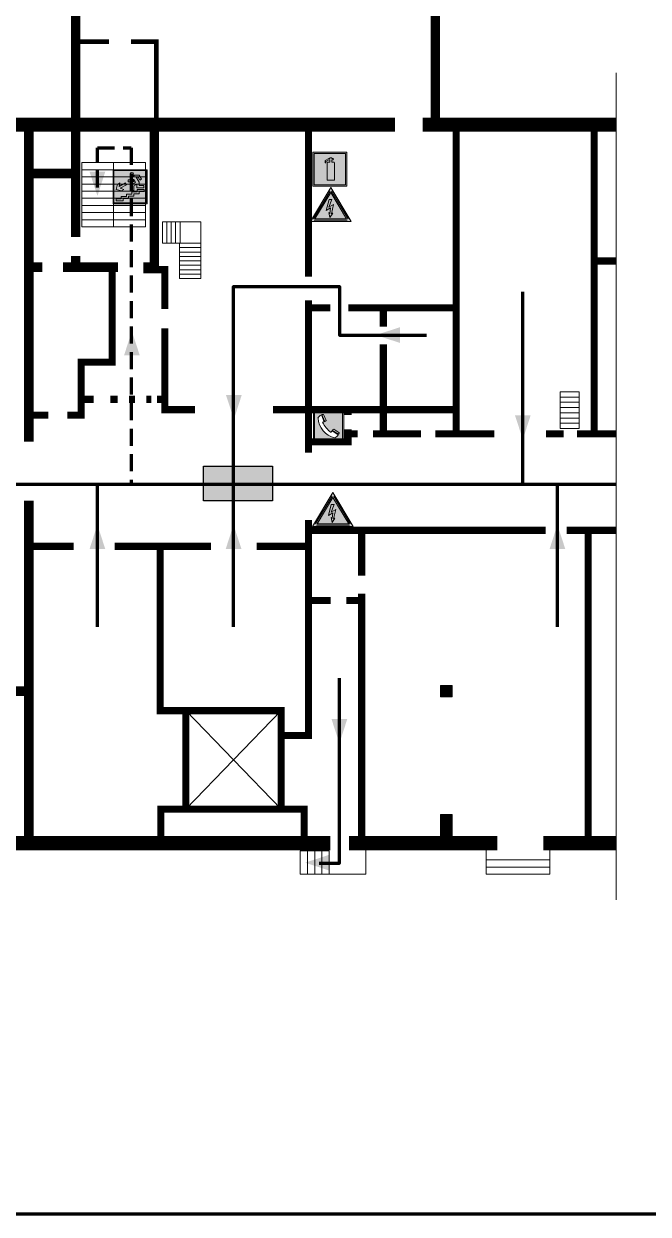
# Model space of a CAD drawing. Header units: millimetres. Extents: x 13114 to 67229, y 22859 to 38520.
# Drawn here: x 17415.8 to 17562.5, y 30104.1 to 30384 of the extents above; entities that cross this region are included whole.
import ezdxf

# ---------------------------------------------------------------- set-up
doc = ezdxf.new("R2010")
doc.units = ezdxf.units.MM
doc.linetypes.add('{ Wide Dash }', pattern=[12, 4, -2, 4, -2])
doc.layers.add('План_Штампы', color=7, linetype='Continuous')

# ---------------------------------------------------------------- blocks, each defined once
blk = doc.blocks.new('A$C456E1F9C')
at = {"lineweight": 5}
h = blk.add_hatch(color=242, dxfattribs=at)
h.paths.add_polyline_path([(0.51, -1.47), (0.51, -13.26), (12.29, -13.26), (12.29, -1.47)])
h.paths.add_polyline_path([(5.42, -4.95, -0.254479), (4.78, -5.4), (3.52, -2.53, -0.209735), (4.23, -2.4)], flags=16)
h.paths.add_polyline_path([(8.53, -8.6), (10.87, -10.17), (10.54, -10.76), (8.03, -9.13, -0.192251)], flags=16)
h.paths.add_polyline_path([(4.61, -5.49, 0.005518), (3.87, -5.72, 0.128647), (7.49, -10.01, 0.00809), (7.83, -9.33), (10.47, -10.97, -0.16736), (8.99, -12.25, -0.327862), (1.95, -3.95, -0.166952), (3.36, -2.62)], flags=16)
at = {"color": 242, "lineweight": 5}
for p, q in [((0, -13.77), (0, -0.97)), ((12.8, -0.97), (0, -0.97)), ((4.61, -5.49), (3.36, -2.62)), ((3.52, -2.53), (4.78, -5.4)), ((4.23, -2.4), (5.42, -4.95)), ((12.8, -13.77), (12.8, -0.97)), ((7.83, -9.33), (10.47, -10.97)), ((8.03, -9.13), (10.54, -10.76)), ((10.81, -10.12), (8.53, -8.6)), ((0, -13.77), (12.8, -13.77)), ((10.54, -10.76), (10.8, -10.3)), ((10.8, -10.3), (10.81, -10.12))]:
    blk.add_line(p, q, dxfattribs=at)
blk.add_lwpolyline([(0.51, -1.47), (12.29, -1.47), (12.29, -13.26), (0.51, -13.26)], close=True, dxfattribs=at)
for centre, radius, start, end in [((4.59, -5.34), 2.99, 114.2845, 152.1974), ((11.12, -3.31), 9.19, 183.9915, 256.6009), ((4.02, -3.27), 0.891, 76.3284, 123.7092), ((4.68, -4.59), 0.824, 276.9621, 334.0723), ((14.98, -39.1), 35.17, 107.1487, 108.4135), ((13.86, -0.94), 11.08, 205.5536, 234.8762), ((-13.31, 0.8), 23.44, 332.5487, 334.4027), ((8.94, -9.5), 0.989, 114.4092, 157.9388), ((7.87, -9.46), 3, 291.9291, 329.9329)]:
    blk.add_arc(centre, radius, start, end, dxfattribs=at)
blk = doc.blocks.new('A$C32E8229D')
at = {"true_color": 0xffffff}
blk.add_hatch(color=7, dxfattribs=at).paths.add_polyline_path([(0, 0), (0, -8), (16, -8), (16, 0)])
h = blk.add_hatch(color=126)
h.paths.add_polyline_path([(0.2, -0.2), (15.8, -0.2), (15.8, -7.8), (0.2, -7.8)])
h.paths.add_polyline_path([(13.49, -2.05), (12.08, -2.05), (11.37, -2.63, 0.162397), (11.29, -2.84), (11.29, -3.63), (10.35, -3.63), (10.35, -4.05), (11.68, -4.05), (11.68, -3.48), (12.26, -4.28), (11.29, -5.1), (11.29, -6.78), (11.85, -6.78), (11.85, -5.44), (12.8, -4.64), (12.8, -5.94), (14.46, -5.94), (14.46, -5.39), (13.45, -5.39), (13.45, -3.97), (12.46, -2.59), (13.15, -2.59), (13.69, -3.34), (14.18, -3)], flags=16)
h.paths.add_polyline_path([(10.74, -1.82, 1), (11.8, -1.82, 1)], flags=16)
h.paths.add_polyline_path([(9.39, -3.59), (5.99, -3.59), (6.56, -3.03), (5.91, -3.03), (5.1, -3.83), (5.91, -4.64), (6.56, -4.64), (5.99, -4.09), (9.39, -4.09)], flags=16)
h.paths.add_polyline_path([(4.29, -1.08), (1.72, -1.08), (1.72, -6.6), (4.29, -6.6)], flags=16)
at = {"color": 126}
blk.add_lwpolyline([(16, -8), (0, -8), (0, 0), (16, 0)], close=True, dxfattribs=at)
blk = doc.blocks.new('вниз 3')
at = {"lineweight": 0, "true_color": 0xffffff}
h = blk.add_hatch(color=7, dxfattribs=at)
h.dxf.hatch_style = 1
h.paths.add_polyline_path([(40997.5, -4475.69), (40997.25, -4475.28), (40995.76, -4476.15), (40995.97, -4475.23), (40995.39, -4475.56), (40995.05, -4476.83), (40996.33, -4477.17), (40996.91, -4476.83), (40996, -4476.55)], flags=0)
h.paths.add_polyline_path([(40999.81, -4473.95), (41000.22, -4473.95), (41000.64, -4474.67), (41001.03, -4474.43), (41000.46, -4473.49), (41000.42, -4473.49), (40999.43, -4473.49), (40998.68, -4473.92), (40998.68, -4474.57), (40997.88, -4474.57), (40997.88, -4475), (40999.14, -4475), (40999.14, -4474.43), (40999.14, -4474.38), (40999.59, -4475.15), (40998.72, -4475.67), (40998.72, -4477.06), (40999.24, -4477.06), (40999.24, -4475.96), (40999.95, -4475.56), (40999.95, -4476.43), (41001.61, -4476.43), (41001.61, -4475.88), (41000.47, -4475.88), (41000.47, -4475.12)], flags=0)
h.paths.add_polyline_path([(40999.2, -4473.24, 1), (40998.35, -4473.24, 1)], flags=0)
h.paths.add_polyline_path([(41000.46, -4477.26), (41001.69, -4477.26), (41001.69, -4476.84), (41000.03, -4476.84), (41000.03, -4477.39), (40998.78, -4477.39), (40998.78, -4477.95), (40997.53, -4477.95), (40997.53, -4478.5), (40996.29, -4478.5), (40996.29, -4479.06), (40995.05, -4479.06), (40995.05, -4479.48), (40995.29, -4479.48), (40996.72, -4479.48), (40996.72, -4478.92), (40997.97, -4478.92), (40997.97, -4478.36), (40999.2, -4478.36), (40999.2, -4477.81), (41000.46, -4477.81)], flags=0)
h.paths.add_polyline_path([(41002.37, -4472.17), (40994.37, -4472.17), (40994.37, -4480.17), (41002.37, -4480.17)])
h.paths.add_polyline_path([(41002.16, -4479.96), (40994.57, -4479.96), (40994.57, -4472.37), (41002.16, -4472.37)], flags=16)
h.paths.add_polyline_path([(41001.61, -4475.88), (41001.61, -4476.43), (40999.95, -4476.43), (40999.95, -4475.56), (40999.24, -4475.96), (40999.24, -4477.06), (40998.72, -4477.06), (40998.72, -4475.67), (40999.59, -4475.15), (40999.14, -4474.38), (40999.14, -4474.43), (40999.14, -4475), (40997.88, -4475), (40997.88, -4474.57), (40998.68, -4474.57), (40998.68, -4473.92), (40999.43, -4473.49), (41000.42, -4473.49), (41000.46, -4473.49), (41001.03, -4474.43), (41000.64, -4474.67), (41000.22, -4473.95), (40999.81, -4473.95), (41000.47, -4475.12), (41000.47, -4475.88)], flags=0)
h.paths.add_polyline_path([(41001.69, -4476.84), (41001.69, -4477.26), (41000.46, -4477.26), (41000.46, -4477.81), (40999.2, -4477.81), (40999.2, -4478.36), (40997.97, -4478.36), (40997.97, -4478.92), (40996.72, -4478.92), (40996.72, -4479.48), (40995.05, -4479.48), (40995.05, -4479.06), (40996.29, -4479.06), (40996.29, -4478.5), (40997.53, -4478.5), (40997.53, -4477.95), (40998.78, -4477.95), (40998.78, -4477.39), (41000.03, -4477.39), (41000.03, -4476.84)], flags=0)
h.paths.add_polyline_path([(40998.35, -4473.24, -1), (40999.2, -4473.24, -1)], flags=0)
h.paths.add_polyline_path([(40997.5, -4475.69), (40996, -4476.55), (40996.91, -4476.83), (40996.33, -4477.17), (40995.05, -4476.83), (40995.39, -4475.56), (40995.97, -4475.23), (40995.76, -4476.15), (40997.25, -4475.28)], flags=0)
at = {"lineweight": 0}
h = blk.add_hatch(color=126, dxfattribs=at)
h.dxf.hatch_style = 1
h.paths.add_polyline_path([(41002.16, -4472.37), (40994.57, -4472.37), (40994.57, -4479.96), (41002.16, -4479.96)])
h.paths.add_polyline_path([(40995.97, -4475.23), (40995.76, -4476.15), (40997.25, -4475.28), (40997.5, -4475.69), (40996, -4476.55), (40996.91, -4476.83), (40996.33, -4477.17), (40995.05, -4476.83), (40995.39, -4475.56)], flags=16)
h.paths.add_polyline_path([(40997.88, -4474.57), (40998.68, -4474.57), (40998.68, -4473.92), (40999.43, -4473.49), (41000.42, -4473.49), (41000.46, -4473.49), (41001.03, -4474.43), (41000.64, -4474.67), (41000.22, -4473.95), (40999.81, -4473.95), (41000.47, -4475.12), (41000.47, -4475.88), (41001.61, -4475.88), (41001.61, -4476.43), (40999.95, -4476.43), (40999.95, -4475.56), (40999.24, -4475.96), (40999.24, -4477.06), (40998.72, -4477.06), (40998.72, -4475.67), (40999.59, -4475.15), (40999.14, -4474.38), (40999.14, -4474.43), (40999.14, -4475), (40997.88, -4475)], flags=16)
h.paths.add_polyline_path([(40998.35, -4473.24, -1), (40999.2, -4473.24, -1)], flags=16)
h.paths.add_polyline_path([(40997.53, -4477.95), (40998.78, -4477.95), (40998.78, -4477.39), (41000.03, -4477.39), (41000.03, -4476.84), (41001.69, -4476.84), (41001.69, -4477.26), (41000.46, -4477.26), (41000.46, -4477.81), (40999.2, -4477.81), (40999.2, -4478.36), (40997.97, -4478.36), (40997.97, -4478.92), (40996.72, -4478.92), (40996.72, -4479.48), (40995.05, -4479.48), (40995.05, -4479.06), (40996.29, -4479.06), (40996.29, -4478.5), (40997.53, -4478.5)], flags=16)
at = {"lineweight": 0, "true_color": 0xffffff}
h = blk.add_hatch(color=7, dxfattribs=at)
h.dxf.hatch_style = 1
h.paths.add_polyline_path([(40999.2, -4473.24, 1), (40998.35, -4473.24, 1)])
h.paths.add_polyline_path([(40999.81, -4473.95), (41000.22, -4473.95), (41000.64, -4474.67), (41001.03, -4474.43), (41000.46, -4473.49), (41000.42, -4473.49), (40999.43, -4473.49), (40998.68, -4473.92), (40998.68, -4474.57), (40997.88, -4474.57), (40997.88, -4475), (40999.14, -4475), (40999.14, -4474.43), (40999.14, -4474.38), (40999.59, -4475.15), (40998.72, -4475.67), (40998.72, -4477.06), (40999.24, -4477.06), (40999.24, -4475.96), (40999.95, -4475.56), (40999.95, -4476.43), (41001.61, -4476.43), (41001.61, -4475.88), (41000.47, -4475.88), (41000.47, -4475.12)])
h.paths.add_polyline_path([(40999.2, -4477.81), (41000.46, -4477.81), (41000.46, -4477.26), (41001.69, -4477.26), (41001.69, -4476.84), (41000.03, -4476.84), (41000.03, -4477.39), (40998.78, -4477.39), (40998.78, -4477.95), (40997.53, -4477.95), (40997.53, -4478.5), (40996.29, -4478.5), (40996.29, -4479.06), (40995.05, -4479.06), (40995.05, -4479.48), (40995.29, -4479.48), (40996.72, -4479.48), (40996.72, -4478.92), (40997.97, -4478.92), (40997.97, -4478.36), (40999.2, -4478.36)])
h.paths.add_polyline_path([(40997.5, -4475.69), (40997.25, -4475.28), (40995.76, -4476.15), (40995.97, -4475.23), (40995.39, -4475.56), (40995.05, -4476.83), (40996.33, -4477.17), (40996.91, -4476.83), (40996, -4476.55)])
at = {"color": 126, "lineweight": 0}
for points in [[(40994.37, -4472.17), (41002.37, -4472.17), (41002.37, -4480.17), (40994.37, -4480.17)], [(40994.57, -4472.37), (41002.16, -4472.37), (41002.16, -4479.96), (40994.57, -4479.96)]]:
    blk.add_lwpolyline(points, close=True, dxfattribs=at)
for points in [[(40995.05, -4476.83), (40995.39, -4475.56), (40995.97, -4475.23), (40995.76, -4476.15), (40997.25, -4475.28), (40997.5, -4475.69), (40996, -4476.55), (40996.91, -4476.83), (40996.33, -4477.17), (40995.05, -4476.83)], [(40999.14, -4474.43), (40999.14, -4475), (40997.88, -4475), (40997.88, -4474.57), (40998.68, -4474.57), (40998.68, -4473.92), (40999.43, -4473.49), (41000.42, -4473.49), (41000.46, -4473.49), (41001.03, -4474.43), (41000.64, -4474.67), (41000.22, -4473.95), (40999.81, -4473.95), (41000.47, -4475.12), (41000.47, -4475.88), (41001.61, -4475.88), (41001.61, -4476.43), (40999.95, -4476.43), (40999.95, -4475.56), (40999.24, -4475.96), (40999.24, -4477.06), (40998.72, -4477.06), (40998.72, -4475.67), (40999.59, -4475.15), (40999.14, -4474.38), (40999.14, -4474.43)], [(40995.29, -4479.48), (40995.05, -4479.48), (40995.05, -4479.06), (40996.29, -4479.06), (40996.29, -4478.5), (40997.53, -4478.5), (40997.53, -4477.95), (40998.78, -4477.95), (40998.78, -4477.39), (41000.03, -4477.39), (41000.03, -4476.84), (41001.69, -4476.84), (41001.69, -4477.26), (41000.46, -4477.26), (41000.46, -4477.81), (40999.2, -4477.81), (40999.2, -4478.36), (40997.97, -4478.36), (40997.97, -4478.92), (40996.72, -4478.92), (40996.72, -4479.48), (40995.05, -4479.48)]]:
    blk.add_lwpolyline(points, dxfattribs=at)
blk.add_circle((40998.77, -4473.24), 0.426, dxfattribs=at)
blk = doc.blocks.new('A$C3AD82952')
at = {"true_color": 0xf5f5ff}
h = blk.add_hatch(color=7, dxfattribs=at)
h.dxf.hatch_style = 1
h.paths.add_polyline_path([(8.21, 8.73, 0.414214), (7.89, 9.05), (7.22, 9.05), (7.22, 9.92), (7.59, 9.92, 1), (7.57, 10.36), (7.22, 10.36), (7.22, 10.6), (6.43, 10.6), (6.43, 10.36), (6.01, 10.36), (4.74, 9.59), (4.74, 8.69), (4.98, 8.73), (4.98, 9.26), (6.12, 9.91), (6.43, 9.91), (6.43, 9.05), (5.76, 9.05, 0.414214), (5.44, 8.73), (5.44, 2.2), (8.21, 2.2)], flags=0)
h.paths.add_polyline_path([(12.8, 12.8), (0, 12.8), (0, 0), (12.8, 0)])
h.paths.add_polyline_path([(0.51, 12.29), (12.29, 12.29), (12.29, 0.51), (0.51, 0.51)], flags=16)
h.paths.add_polyline_path([(4.74, 9.59), (6.01, 10.36), (6.43, 10.36), (6.43, 10.6), (7.22, 10.6), (7.22, 10.36), (7.59, 10.36, -0.94586), (7.59, 9.92), (7.22, 9.92), (7.22, 9.05), (7.89, 9.05, -0.414214), (8.21, 8.73), (8.21, 2.2), (5.44, 2.2), (5.44, 8.73, -0.414214), (5.76, 9.05), (6.43, 9.05), (6.43, 9.91), (6.12, 9.91), (4.98, 9.26), (4.98, 8.73), (4.74, 8.69)], flags=0)
h = blk.add_hatch(color=242)
h.dxf.hatch_style = 1
h.paths.add_polyline_path([(12.29, 12.29), (0.51, 12.29), (0.51, 0.51), (12.29, 0.51)])
h.paths.add_polyline_path([(4.74, 8.69), (4.74, 9.59), (6.01, 10.36), (6.43, 10.36), (6.43, 10.6), (7.22, 10.6), (7.22, 10.36), (7.59, 10.36, -0.94586), (7.59, 9.92), (7.22, 9.92), (7.22, 9.05), (7.89, 9.05, -0.414214), (8.21, 8.73), (8.21, 2.2), (5.44, 2.2), (5.44, 8.73, -0.414214), (5.76, 9.05), (6.43, 9.05), (6.43, 9.91), (6.12, 9.91), (4.98, 9.26), (4.98, 8.73)], flags=16)
h = blk.add_hatch(color=7, dxfattribs=at)
h.dxf.hatch_style = 1
h.paths.add_polyline_path([(8.21, 8.73, 0.414214), (7.89, 9.05), (7.22, 9.05), (7.22, 9.92), (7.59, 9.92, 1), (7.57, 10.36), (7.22, 10.36), (7.22, 10.6), (6.43, 10.6), (6.43, 10.36), (6.01, 10.36), (4.74, 9.59), (4.74, 8.69), (4.98, 8.73), (4.98, 9.26), (6.12, 9.91), (6.43, 9.91), (6.43, 9.05), (5.76, 9.05, 0.414214), (5.44, 8.73), (5.44, 2.2), (8.21, 2.2)])
at = {"color": 242, "lineweight": 5}
for p, q in [((0, 0), (0, 12.8)), ((0, 12.8), (12.8, 12.8)), ((6.01, 10.36), (4.74, 9.59)), ((4.74, 9.59), (4.74, 8.69)), ((4.98, 9.26), (6.12, 9.91)), ((4.98, 8.73), (4.98, 9.26)), ((5.76, 9.05), (6.43, 9.05)), ((6.01, 10.36), (6.43, 10.36)), ((6.12, 9.91), (6.43, 9.91)), ((7.22, 10.6), (6.43, 10.6)), ((6.43, 10.6), (6.43, 10.36)), ((6.43, 9.91), (6.43, 9.05)), ((7.22, 10.36), (7.22, 10.6)), ((7.59, 10.36), (7.22, 10.36)), ((7.22, 9.05), (7.22, 9.92)), ((7.59, 9.92), (7.22, 9.92)), ((7.89, 9.05), (7.22, 9.05)), ((12.8, 0), (12.8, 12.8)), ((4.74, 8.69), (4.98, 8.73)), ((5.44, 2.2), (5.44, 8.73)), ((8.21, 2.2), (8.21, 8.73)), ((0, 0), (12.8, 0)), ((5.44, 2.2), (8.21, 2.2))]:
    blk.add_line(p, q, dxfattribs=at)
blk.add_lwpolyline([(0.51, 12.29), (12.29, 12.29), (12.29, 0.51), (0.51, 0.51)], close=True, dxfattribs=at)
for centre, radius, start, end in [((5.76, 8.73), 0.32, 90, 180), ((7.58, 10.14), 0.223, 273.1875, 86.8125), ((7.89, 8.73), 0.32, 0, 90)]:
    blk.add_arc(centre, radius, start, end, dxfattribs=at)
blk = doc.blocks.new('A$C3E6D3DDE')
at = {"lineweight": 5}
h = blk.add_hatch(color=40, dxfattribs=at)
h.paths.add_polyline_path([(24.1, 1.45), (16.46, -11.35), (31.74, -11.35)])
h.paths.add_polyline_path([(24.09, -0.46), (30.03, -10.41), (18.14, -10.41)], flags=16)
h.paths.add_polyline_path([(24.54, -3.08), (23.41, -6.02), (25.13, -5.01), (24.33, -8.5), (24.82, -8.27), (23.79, -9.86), (23.4, -8.04), (23.8, -8.43), (24.04, -6.29), (22.39, -7.25), (23.44, -3.08)], flags=0)
h = blk.add_hatch(color=256, dxfattribs=at)
h.paths.add_polyline_path([(24.37, 0.03, 0.567511), (23.82, 0.03), (17.59, -10.4, 0.582454), (17.86, -10.88), (30.32, -10.88, 0.582149), (30.6, -10.4)])
h.paths.add_polyline_path([(24.09, -0.46), (18.14, -10.41), (30.03, -10.41)], flags=16)
h.paths.add_polyline_path([(24.54, -3.08), (23.41, -6.02), (25.13, -5.01), (24.33, -8.5), (24.82, -8.27), (23.79, -9.86), (23.4, -8.04), (23.8, -8.43), (24.04, -6.29), (22.39, -7.25), (23.44, -3.08)], flags=0)
h = blk.add_hatch(color=40, dxfattribs=at)
h.paths.add_polyline_path([(24.09, -0.46), (18.14, -10.41), (30.03, -10.41)])
h.paths.add_polyline_path([(24.82, -8.27), (23.79, -9.86), (23.4, -8.04), (23.8, -8.43), (24.04, -6.29), (22.39, -7.25), (23.44, -3.08), (24.54, -3.08), (23.41, -6.02), (25.13, -5.01), (24.33, -8.5)], flags=16)
at = {"color": 40, "lineweight": 5}
for p, q in [((16.46, -11.35), (24.1, 1.45)), ((24.1, 1.45), (31.74, -11.35))]:
    blk.add_line(p, q, dxfattribs=at)
at = {"lineweight": 5}
for p, q in [((17.59, -10.4), (23.82, 0.03)), ((24.37, 0.03), (30.6, -10.4)), ((18.14, -10.41), (24.09, -0.46)), ((23.44, -3.08), (22.39, -7.25)), ((23.41, -6.02), (24.54, -3.08)), ((24.54, -3.08), (23.44, -3.08)), ((24.09, -0.46), (30.03, -10.41)), ((22.39, -7.25), (24.04, -6.29)), ((23.8, -8.43), (23.4, -8.04)), ((23.4, -8.04), (23.79, -9.86)), ((25.13, -5.01), (23.41, -6.02)), ((23.79, -9.86), (24.82, -8.27)), ((24.04, -6.29), (23.8, -8.43)), ((24.33, -8.5), (25.13, -5.01)), ((24.82, -8.27), (24.33, -8.5)), ((17.86, -10.88), (30.32, -10.88)), ((18.14, -10.41), (30.03, -10.41))]:
    blk.add_line(p, q, dxfattribs=at)
at = {"color": 50, "lineweight": 5}
blk.add_line((31.74, -11.35), (16.46, -11.35), dxfattribs=at)

msp = doc.modelspace()

# ---------------------------------------------------------------- hatches: boundary and pattern name
at = {"lineweight": 0}
h = msp.add_hatch(color=256, dxfattribs=at)
h.dxf.hatch_style = 1
h.paths.add_polyline_path([(17513.67, 30228.46), (17513.67, 30225.8), (17516.43, 30225.8), (17516.43, 30228.46)])
h = msp.add_hatch(color=256, dxfattribs=at)
h.dxf.hatch_style = 1
h.paths.add_polyline_path([(17513.67, 30198.09), (17513.67, 30195.43), (17516.43, 30195.43), (17516.43, 30198.09)])
h = msp.add_hatch(color=256, dxfattribs=at)
h.dxf.hatch_style = 1
h.paths.add_polyline_path([(17513.67, 30195.43), (17513.67, 30192.78), (17516.43, 30192.78), (17516.43, 30195.43)])

# ---------------------------------------------------------------- linework, layer by layer
at = {"color": 1, "lineweight": 100}
msp.add_lwpolyline([(17158.64, 30499.13), (17758.64, 30499.13), (17758.64, 30104.13), (17158.64, 30104.13)], close=True, dxfattribs=at)
at = {"lineweight": 0}
for points, const_width in [([(17427.96, 30333.9), (17427.96, 30395), (17460.38, 30395)], 2.24), ([(17469.01, 30395), (17512.49, 30395), (17512.49, 30360.5)], 2.24), ([(17428.03, 30379.79), (17435.79, 30379.79)], 1.12), ([(17440.98, 30379.79), (17446.94, 30379.79), (17446.94, 30360.65)], 1.12), ([(17406.41, 30360.3), (17502.99, 30360.3)], 3.36), ([(17416.93, 30285.73), (17416.93, 30359.89)], 2.24), ([(17443.89, 30326.77), (17446.43, 30326.77), (17446.43, 30360.01)], 2.24), ([(17482.67, 30324.57), (17482.67, 30361.17)], 1.68), ([(17509.54, 30360.3), (17555, 30360.3)], 3.36), ([(17517.41, 30360.5), (17517.41, 30287.59), (17512.52, 30287.59)], 1.68), ([(17549.84, 30287.59), (17549.84, 30359.67), (17549.84, 30328.24), (17555, 30328.24)], 1.68), ([(17417.19, 30348.81), (17428.06, 30348.81)], 2.24), ([(17427.96, 30329.42), (17427.96, 30326.77), (17424.94, 30326.77), (17437.89, 30326.77)], 2.24), ([(17416.93, 30326.77), (17420.14, 30326.77)], 2.24), ([(17426, 30291.98), (17429.24, 30291.98), (17429.24, 30304.44), (17436.51, 30304.44), (17436.51, 30326.04)], 1.68), ([(17443.89, 30326.22), (17448.93, 30326.22), (17448.93, 30316.95)], 1.68), ([(17482.67, 30283.16), (17482.67, 30319.01)], 1.68), ([(17482.67, 30317.24), (17487.84, 30317.24)], 1.68), ([(17500.26, 30312.81), (17500.26, 30317.24), (17492.07, 30317.24)], 1.68), ([(17517.41, 30317.24), (17500.26, 30317.24)], 1.68), ([(17448.93, 30312.41), (17448.93, 30293.29), (17455.99, 30293.29)], 1.68), ([(17500.26, 30287.59), (17500.26, 30308.66)], 1.68), ([(17417.28, 30291.98), (17421.52, 30291.98)], 1.68), ([(17474.37, 30293.29), (17517.41, 30293.29)], 1.68), ([(17491.98, 30293.29), (17491.98, 30292.01)], 1.68), ([(17491.98, 30287.59), (17491.98, 30288.65)], 1.68), ([(17494.26, 30287.59), (17491.98, 30287.59), (17491.98, 30285.72), (17482.67, 30285.72)], 1.68), ([(17509.13, 30287.59), (17497.87, 30287.59)], 1.68), ([(17517.41, 30287.59), (17526.4, 30287.59)], 1.68), ([(17538.48, 30287.59), (17542.65, 30287.59)], 1.68), ([(17545.78, 30287.59), (17555, 30287.59)], 1.68), ([(17371.66, 30227.1), (17416.93, 30227.1), (17416.93, 30191.84), (17416.93, 30271.86)], 2.24), ([(17470.46, 30261.17), (17482.67, 30261.17), (17482.67, 30267.38)], 1.68), ([(17482.67, 30267.38), (17482.67, 30216.69), (17477.55, 30216.69)], 1.68), ([(17482.67, 30264.9), (17538.39, 30264.9)], 1.68), ([(17495.17, 30264.9), (17495.17, 30254.28)], 1.68), ([(17543.4, 30264.9), (17555, 30264.9)], 1.68), ([(17548.4, 30264.9), (17548.4, 30191.4)], 1.68), ([(17417.2, 30261.17), (17427.47, 30261.17)], 1.68), ([(17437.1, 30261.17), (17459.79, 30261.17)], 1.68), ([(17447.83, 30261.17), (17447.83, 30222.52), (17476.26, 30222.52), (17476.26, 30199.37), (17453.85, 30199.37), (17453.85, 30222.52)], 1.68), ([(17495.17, 30249.99), (17495.17, 30192.07)], 1.68), ([(17482.67, 30248.42), (17487.9, 30248.42)], 1.68), ([(17495.17, 30248.42), (17491.56, 30248.42)], 1.68), ([(17476.26, 30216.69), (17481.94, 30216.69)], 1.68), ([(17453.85, 30199.37), (17447.98, 30199.37), (17447.98, 30191.65)], 1.68), ([(17476.26, 30199.37), (17481.65, 30199.37)], 1.68), ([(17479.99, 30199.37), (17481.65, 30199.37), (17481.65, 30192.12)], 1.68), ([(17487.79, 30191.39), (17364.03, 30191.39)], 3.36), ([(17527.05, 30191.39), (17492.22, 30191.39)], 3.36), ([(17555, 30191.39), (17537.87, 30191.39)], 3.36)]:
    msp.add_lwpolyline(points, dxfattribs=dict(at, const_width=const_width))
for points in [[(17555, 30372.45), (17555, 30178.06)], [(17452.48, 30337.42), (17457.35, 30337.42), (17457.35, 30332.42)], [(17453.85, 30199.37), (17476.26, 30222.52)], [(17453.85, 30222.52), (17476.26, 30199.37)], [(17524.48, 30184.08), (17524.48, 30192.3)], [(17480.76, 30184.05), (17496.13, 30184.05), (17496.13, 30190.93)], [(17539.42, 30184.08), (17539.42, 30191.1)]]:
    msp.add_lwpolyline(points, dxfattribs=at)
at = {"color": 126, "linetype": '{ Wide Dash }', "lineweight": 100, "true_color": 0x008754}
msp.add_lwpolyline([(17433.11, 30345.56), (17433.11, 30354.82), (17440.97, 30354.82), (17440.97, 30275.78)], dxfattribs=at)
at = {"lineweight": 0}
for points in [[(17436.88, 30349.7), (17429.4, 30349.7), (17429.4, 30351.37), (17436.88, 30351.37)], [(17444.36, 30349.7), (17436.88, 30349.7), (17436.88, 30351.37), (17444.36, 30351.37)], [(17436.88, 30348.02), (17429.4, 30348.02), (17429.4, 30349.7), (17436.88, 30349.7)], [(17444.36, 30348.02), (17436.88, 30348.02), (17436.88, 30349.7), (17444.36, 30349.7)], [(17436.88, 30346.34), (17429.4, 30346.34), (17429.4, 30348.02), (17436.88, 30348.02)], [(17436.88, 30344.67), (17429.4, 30344.67), (17429.4, 30346.34), (17436.88, 30346.34)], [(17444.36, 30346.34), (17436.88, 30346.34), (17436.88, 30348.02), (17444.36, 30348.02)], [(17444.36, 30344.67), (17436.88, 30344.67), (17436.88, 30346.34), (17444.36, 30346.34)], [(17436.88, 30342.99), (17429.4, 30342.99), (17429.4, 30344.67), (17436.88, 30344.67)], [(17436.88, 30341.31), (17429.4, 30341.31), (17429.4, 30342.99), (17436.88, 30342.99)], [(17444.36, 30342.99), (17436.88, 30342.99), (17436.88, 30344.67), (17444.36, 30344.67)], [(17444.36, 30341.31), (17436.88, 30341.31), (17436.88, 30342.99), (17444.36, 30342.99)], [(17436.88, 30339.64), (17429.4, 30339.64), (17429.4, 30341.31), (17436.88, 30341.31)], [(17444.36, 30339.64), (17436.88, 30339.64), (17436.88, 30341.31), (17444.36, 30341.31)], [(17436.88, 30337.96), (17429.4, 30337.96), (17429.4, 30339.64), (17436.88, 30339.64)], [(17436.88, 30336.28), (17429.4, 30336.28), (17429.4, 30337.96), (17436.88, 30337.96)], [(17444.36, 30337.96), (17436.88, 30337.96), (17436.88, 30339.64), (17444.36, 30339.64)], [(17444.36, 30336.28), (17436.88, 30336.28), (17436.88, 30337.96), (17444.36, 30337.96)], [(17449.37, 30332.42), (17449.37, 30337.42), (17448.34, 30337.42), (17448.34, 30332.42)], [(17450.41, 30332.42), (17450.41, 30337.42), (17449.37, 30337.42), (17449.37, 30332.42)], [(17451.45, 30332.42), (17451.45, 30337.42), (17450.41, 30337.42), (17450.41, 30332.42)], [(17452.48, 30332.42), (17452.48, 30337.42), (17451.45, 30337.42), (17451.45, 30332.42)], [(17452.35, 30331.38), (17457.35, 30331.38), (17457.35, 30332.42), (17452.35, 30332.42)], [(17452.35, 30330.35), (17457.35, 30330.35), (17457.35, 30331.38), (17452.35, 30331.38)], [(17452.35, 30329.31), (17457.35, 30329.31), (17457.35, 30330.35), (17452.35, 30330.35)], [(17452.35, 30328.27), (17457.35, 30328.27), (17457.35, 30329.31), (17452.35, 30329.31)], [(17452.35, 30327.24), (17457.35, 30327.24), (17457.35, 30328.27), (17452.35, 30328.27)], [(17452.35, 30326.2), (17457.35, 30326.2), (17457.35, 30327.24), (17452.35, 30327.24)], [(17452.35, 30325.17), (17457.35, 30325.17), (17457.35, 30326.2), (17452.35, 30326.2)], [(17452.35, 30324.13), (17457.35, 30324.13), (17457.35, 30325.17), (17452.35, 30325.17)], [(17541.84, 30296.25), (17546.31, 30296.25), (17546.31, 30297.48), (17541.84, 30297.48)], [(17541.84, 30295.02), (17546.31, 30295.02), (17546.31, 30296.25), (17541.84, 30296.25)], [(17541.84, 30293.78), (17546.31, 30293.78), (17546.31, 30295.02), (17541.84, 30295.02)], [(17541.84, 30292.55), (17546.31, 30292.55), (17546.31, 30293.78), (17541.84, 30293.78)], [(17541.84, 30291.32), (17546.31, 30291.32), (17546.31, 30292.55), (17541.84, 30292.55)], [(17541.84, 30290.09), (17546.31, 30290.09), (17546.31, 30291.32), (17541.84, 30291.32)], [(17541.84, 30288.85), (17546.31, 30288.85), (17546.31, 30290.09), (17541.84, 30290.09)], [(17513.67, 30228.46), (17516.43, 30228.46), (17516.43, 30225.8), (17513.67, 30225.8)], [(17513.67, 30198.09), (17516.43, 30198.09), (17516.43, 30195.43), (17513.67, 30195.43)], [(17513.67, 30195.43), (17516.43, 30195.43), (17516.43, 30192.78), (17513.67, 30192.78)], [(17480.76, 30189.54), (17482.46, 30189.54), (17482.46, 30184.05), (17480.76, 30184.05)], [(17482.46, 30189.54), (17484.16, 30189.54), (17484.16, 30184.05), (17482.46, 30184.05)], [(17484.16, 30189.54), (17485.85, 30189.54), (17485.85, 30184.05), (17484.16, 30184.05)], [(17485.85, 30189.54), (17487.55, 30189.54), (17487.55, 30184.05), (17485.85, 30184.05)], [(17524.48, 30185.75), (17539.42, 30185.75), (17539.42, 30187.43), (17524.48, 30187.43)], [(17524.48, 30184.08), (17539.42, 30184.08), (17539.42, 30185.75), (17524.48, 30185.75)]]:
    msp.add_lwpolyline(points, close=True, dxfattribs=at)
at = {"color": 126, "lineweight": 100, "true_color": 0x008754}
for points in [[(17465.06, 30314.45), (17465.06, 30314.45), (17465.06, 30322.24), (17489.98, 30322.24), (17489.98, 30310.8), (17510.41, 30310.8)], [(17465.06, 30275.78), (17465.06, 30322.24)], [(17533.07, 30275.78), (17533.07, 30321.03)], [(17404.26, 30275.78), (17555, 30275.78)], [(17433.05, 30242.25), (17433.05, 30275.78)], [(17465.06, 30242.25), (17465.06, 30275.78)], [(17541.18, 30242.25), (17541.18, 30275.78)], [(17485.15, 30186.65), (17489.95, 30186.65), (17489.95, 30230.19)]]:
    msp.add_lwpolyline(points, dxfattribs=at)
at = {"linetype": '{ Wide Dash }', "lineweight": 0, "const_width": 1.68}
for points in [[(17429.24, 30295.71), (17432.2, 30295.71)], [(17436.08, 30295.71), (17437.79, 30295.71)], [(17440.47, 30295.71), (17441.91, 30295.71)], [(17444.59, 30295.71), (17445.77, 30295.71)], [(17447.08, 30295.71), (17448.93, 30295.71)]]:
    msp.add_lwpolyline(points, dxfattribs=at)
at = {"layer": 'План_Штампы', "color": 126, "true_color": 0x008754}
for points in [[(17431.2, 30349.24), (17434.91, 30349.23), (17433.07, 30343.55)], [(17443.02, 30306.04), (17439.32, 30306.04), (17441.16, 30311.73)], [(17504.2, 30312.69), (17504.19, 30308.98), (17498.51, 30310.82)], [(17463.28, 30296.73), (17466.98, 30296.72), (17465.15, 30291.04)], [(17531.2, 30291.98), (17534.9, 30291.97), (17533.07, 30286.28)], [(17434.92, 30260.51), (17431.22, 30260.52), (17433.05, 30266.21)], [(17466.93, 30260.51), (17463.22, 30260.52), (17465.06, 30266.21)], [(17543.05, 30260.51), (17539.35, 30260.52), (17541.18, 30266.21)], [(17488.08, 30220.55), (17491.79, 30220.54), (17489.95, 30214.86)], [(17487.57, 30188.64), (17487.56, 30184.93), (17481.88, 30186.77)]]:
    msp.add_solid(points, dxfattribs=at)

# ---------------------------------------------------------------- block references
for name, p, xscale, yscale, zscale in [('A$C3AD82952', (17483.67, 30345.86), 0.625, 0.625, 0.625), ('A$C3E6D3DDE', (17472.85, 30344.64), 0.625, 0.625, 0.625), ('A$C456E1F9C', (17483.82, 30293.53), 0.5599999999999999, 0.5599999999999999, 0.5599999999999999), ('A$C3E6D3DDE', (17473.37, 30272.93), 0.625, 0.625, 0.625)]:
    msp.add_blockref(name, p, dxfattribs=dict(xscale=xscale, yscale=yscale, zscale=zscale))
at = {"color": 126, "true_color": 0x008754}
msp.add_blockref('вниз 3', (-23557.61, 34821.88), dxfattribs=at)
at = {"layer": 'План_Штампы', "color": 126, "true_color": 0x008754, "xscale": 1.012510887696, "yscale": 1.012510887696, "zscale": 1.012510887696, "rotation": 359.9978653237145}
msp.add_blockref('A$C32E8229D', (17458.02, 30279.99), dxfattribs=at)

doc.saveas('drawing.dxf')
